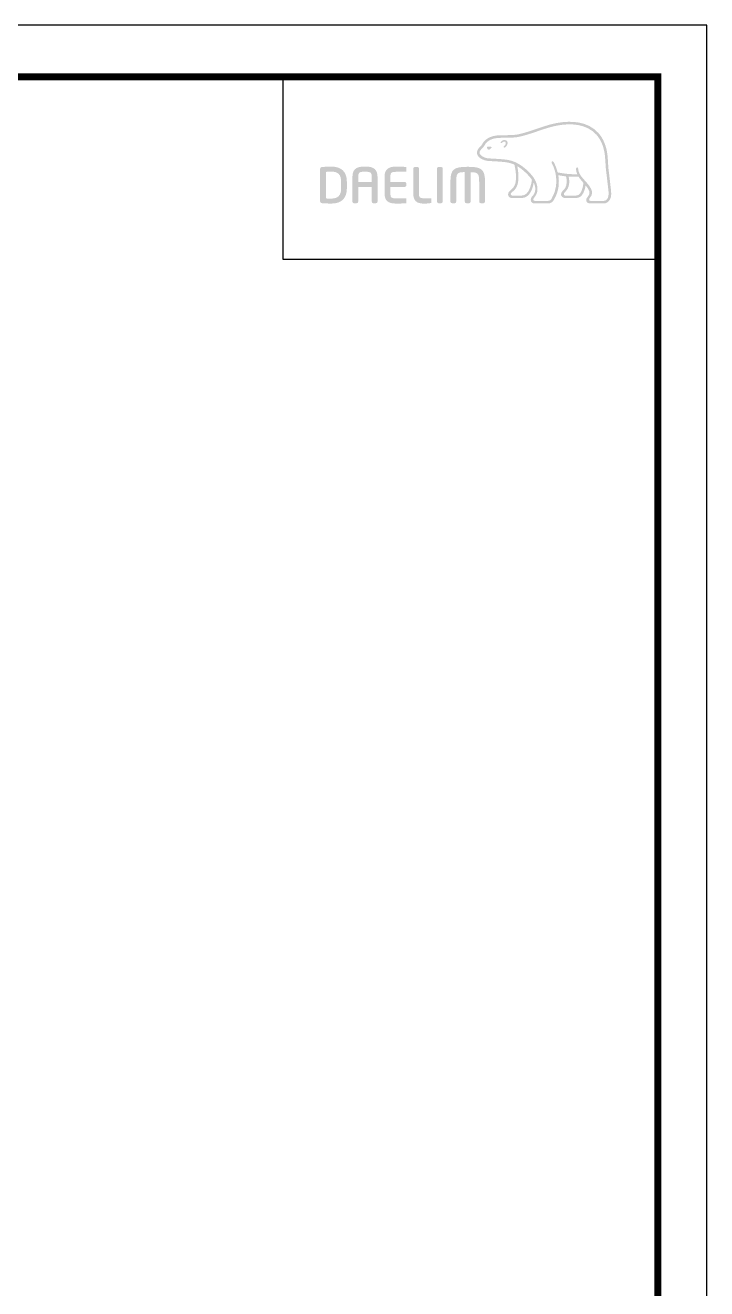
# Model space of a CAD drawing. Extents: x -514 to 953, y 124 to 1198.
# Drawn here: x 623 to 953, y 587 to 1198 of the extents above; entities that cross this region are included whole.
import ezdxf

# ---------------------------------------------------------------- set-up
doc = ezdxf.new("R2010")
doc.units = 0
doc.header["$LTSCALE"] = 50
doc.header["$MEASUREMENT"] = 0
doc.layers.get('0').update_dxf_attribs({"linetype": 'CONTINUOUS'})

msp = doc.modelspace()

# ---------------------------------------------------------------- hatches: boundary and pattern name
h = msp.add_hatch(color=5)
edge = h.paths.add_edge_path()
edge.add_spline(control_points=[(900.2, 1146.25), (894.93, 1152.16), (886.73, 1152.22), (880.76, 1151.23)], knot_values=[4, 4, 4, 4, 5, 5, 5, 5], degree=3, periodic=0)
edge.add_spline(control_points=[(880.76, 1151.23), (877.13, 1150.63), (873.62, 1149.43), (870.23, 1148.28)], knot_values=[5, 5, 5, 5, 6, 6, 6, 6], degree=3, periodic=0)
edge.add_spline(control_points=[(870.23, 1148.28), (867.41, 1147.31), (864.47, 1146.31), (861.53, 1145.67)], knot_values=[6, 6, 6, 6, 7, 7, 7, 7], degree=3, periodic=0)
edge.add_spline(control_points=[(861.53, 1145.67), (859.5, 1145.24), (856.93, 1145.23), (854.67, 1145.22)], knot_values=[7, 7, 7, 7, 8, 8, 8, 8], degree=3, periodic=0)
edge.add_spline(control_points=[(854.67, 1145.22), (854.67, 1145.22), (852.51, 1145.18), (852.51, 1145.18)], knot_values=[8.00001, 8.00001, 8.00001, 8.00001, 9, 9, 9, 9], degree=3, periodic=0)
edge.add_spline(control_points=[(852.51, 1145.18), (848.27, 1145.08), (845.37, 1143.61), (843.92, 1140.82)], knot_values=[9, 9, 9, 9, 10, 10, 10, 10], degree=3, periodic=0)
edge.add_spline(control_points=[(843.92, 1140.82), (843.92, 1140.82), (843.85, 1140.7), (843.85, 1140.7)], knot_values=[10.00001, 10.00001, 10.00001, 10.00001, 11, 11, 11, 11], degree=3, periodic=0)
edge.add_spline(control_points=[(843.85, 1140.7), (843.61, 1140.29), (843.3, 1139.94), (842.93, 1139.6)], knot_values=[11, 11, 11, 11, 12, 12, 12, 12], degree=3, periodic=0)
edge.add_spline(control_points=[(842.93, 1139.6), (842.54, 1139.21), (842.14, 1138.82), (841.87, 1138.32)], knot_values=[12, 12, 12, 12, 13, 13, 13, 13], degree=3, periodic=0)
edge.add_spline(control_points=[(841.87, 1138.32), (841.32, 1137.36), (841.27, 1136.4), (841.73, 1135.51)], knot_values=[13, 13, 13, 13, 14, 14, 14, 14], degree=3, periodic=0)
edge.add_spline(control_points=[(841.73, 1135.51), (842.64, 1133.81), (845.21, 1132.9), (846.74, 1132.78), (846.74, 1132.78), (849.02, 1132.64), (849.02, 1132.64)], knot_values=[14, 14, 14, 14, 15, 15, 15, 16, 16, 16, 16], degree=3, periodic=0)
edge.add_spline(control_points=[(849.02, 1132.64), (851.44, 1132.5), (854.47, 1132.33), (856.26, 1132)], knot_values=[16, 16, 16, 16, 17, 17, 17, 17], degree=3, periodic=0)
edge.add_spline(control_points=[(856.26, 1132), (857.4, 1131.8), (858.49, 1131.45), (859.51, 1130.99)], knot_values=[17, 17, 17, 17, 18, 18, 18, 18], degree=3, periodic=0)
edge.add_spline(control_points=[(859.51, 1130.99), (859.57, 1130.87), (860.47, 1127.56), (860.28, 1123.9)], knot_values=[18, 18, 18, 18, 19, 19, 19, 19], degree=3, periodic=0)
edge.add_spline(control_points=[(860.28, 1123.9), (860.12, 1120.57), (858.64, 1119.41), (857.6, 1118.56)], knot_values=[19, 19, 19, 19, 20, 20, 20, 20], degree=3, periodic=0)
edge.add_spline(control_points=[(857.6, 1118.56), (857.59, 1118.54), (856.56, 1117.75), (856.5, 1116.76)], knot_values=[20, 20, 20, 20, 21, 21, 21, 21], degree=3, periodic=0)
edge.add_spline(control_points=[(856.5, 1116.76), (856.44, 1116.23), (856.59, 1115.74), (856.91, 1115.41)], knot_values=[21, 21, 21, 21, 22, 22, 22, 22], degree=3, periodic=0)
edge.add_spline(control_points=[(856.91, 1115.41), (857.26, 1115.02), (857.78, 1114.84), (858.47, 1114.84), (858.47, 1114.84), (863.07, 1114.84), (863.07, 1114.84)], knot_values=[22, 22, 22, 22, 23, 23, 23, 24, 24, 24, 24], degree=3, periodic=0)
edge.add_spline(control_points=[(863.07, 1114.84), (866.85, 1114.84), (868.45, 1119.25), (868.85, 1122.33)], knot_values=[24, 24, 24, 24, 25, 25, 25, 25], degree=3, periodic=0)
edge.add_spline(control_points=[(868.85, 1122.33), (869.96, 1120.12), (869.94, 1117.63), (868.52, 1116.06)], knot_values=[25, 25, 25, 25, 26, 26, 26, 26], degree=3, periodic=0)
edge.add_spline(control_points=[(868.52, 1116.06), (868.52, 1116.06), (867.29, 1114.92), (867.43, 1113.82)], knot_values=[26.00001, 26.00001, 26.00001, 26.00001, 27, 27, 27, 27], degree=3, periodic=0)
edge.add_spline(control_points=[(867.43, 1113.82), (867.55, 1112.67), (868.5, 1112.21), (869.27, 1112.21), (869.27, 1112.21), (875.84, 1112.21), (875.84, 1112.21)], knot_values=[27, 27, 27, 27, 28, 28, 28, 29, 29, 29, 29], degree=3, periodic=0)
edge.add_spline(control_points=[(875.84, 1112.21), (877, 1112.21), (877.92, 1112.74), (878.53, 1113.74)], knot_values=[29, 29, 29, 29, 30, 30, 30, 30], degree=3, periodic=0)
edge.add_spline(control_points=[(878.53, 1113.74), (881.21, 1118.16), (881.34, 1122.51), (880.76, 1125.89)], knot_values=[30, 30, 30, 30, 31, 31, 31, 31], degree=3, periodic=0)
edge.add_spline(control_points=[(880.76, 1125.89), (881.56, 1125.73), (882.9, 1125.48), (884.53, 1125.31)], knot_values=[31, 31, 31, 31, 32, 32, 32, 32], degree=3, periodic=0)
edge.add_spline(control_points=[(884.53, 1125.31), (884.63, 1124.84), (884.81, 1123.81), (884.81, 1123.81)], knot_values=[32, 32, 32, 32, 33, 33, 33, 33], degree=3, periodic=0)
edge.add_spline(control_points=[(884.81, 1123.81), (884.85, 1123.42), (884.85, 1123.07), (884.85, 1122.74)], knot_values=[33, 33, 33, 33, 34, 34, 34, 34], degree=3, periodic=0)
edge.add_spline(control_points=[(884.85, 1122.74), (884.85, 1120.19), (883.72, 1119.09), (883.09, 1118.47)], knot_values=[34, 34, 34, 34, 35, 35, 35, 35], degree=3, periodic=0)
edge.add_spline(control_points=[(883.09, 1118.47), (883.07, 1118.47), (882.21, 1117.6), (882.11, 1116.86)], knot_values=[35, 35, 35, 35, 36, 36, 36, 36], degree=3, periodic=0)
edge.add_spline(control_points=[(882.11, 1116.86), (882.11, 1116.86), (881.93, 1116.1), (882.58, 1115.43)], knot_values=[36.00001, 36.00001, 36.00001, 36.00001, 37, 37, 37, 37], degree=3, periodic=0)
edge.add_spline(control_points=[(882.58, 1115.43), (882.95, 1115.05), (883.54, 1114.84), (884.31, 1114.84), (884.31, 1114.84), (889.4, 1114.84), (889.4, 1114.84)], knot_values=[37, 37, 37, 37, 38, 38, 38, 39, 39, 39, 39], degree=3, periodic=0)
edge.add_spline(control_points=[(889.4, 1114.84), (892.66, 1114.84), (893.66, 1118.87), (893.98, 1120.93)], knot_values=[39, 39, 39, 39, 40, 40, 40, 40], degree=3, periodic=0)
edge.add_spline(control_points=[(893.98, 1120.93), (894.56, 1120.2), (895.22, 1119.32), (895.62, 1118.47)], knot_values=[40, 40, 40, 40, 41, 41, 41, 41], degree=3, periodic=0)
edge.add_spline(control_points=[(895.62, 1118.47), (895.89, 1117.9), (895.93, 1117.26), (895.73, 1116.66)], knot_values=[41, 41, 41, 41, 42, 42, 42, 42], degree=3, periodic=0)
edge.add_spline(control_points=[(895.73, 1116.66), (895.39, 1115.58), (894.03, 1114.81), (894.31, 1113.51)], knot_values=[42, 42, 42, 42, 43, 43, 43, 43], degree=3, periodic=0)
edge.add_spline(control_points=[(894.31, 1113.51), (894.55, 1112.51), (895.38, 1112.21), (896.25, 1112.21), (896.25, 1112.21), (902.78, 1112.21), (902.78, 1112.21)], knot_values=[43, 43, 43, 43, 44, 44, 44, 45, 45, 45, 45], degree=3, periodic=0)
edge.add_spline(control_points=[(902.78, 1112.21), (902.83, 1112.21), (904.14, 1112.2), (905.19, 1113.31)], knot_values=[45, 45, 45, 45, 46, 46, 46, 46], degree=3, periodic=0)
edge.add_spline(control_points=[(905.19, 1113.31), (906.17, 1114.37), (906.55, 1115.94), (906.32, 1118.13)], knot_values=[46, 46, 46, 46, 47, 47, 47, 47], degree=3, periodic=0)
edge.add_spline(control_points=[(906.32, 1118.13), (906.32, 1118.13), (905.34, 1126.68), (905.34, 1126.68)], knot_values=[0, 0, 0, 0, 1, 1, 1, 1], degree=3, periodic=0)
edge.add_spline(control_points=[(905.34, 1126.68), (904.97, 1129.16), (904.92, 1130.5), (904.85, 1131.82), (904.85, 1131.82), (904.62, 1135.19), (904.62, 1135.19)], knot_values=[1, 1, 1, 1, 2, 2, 2, 3, 3, 3, 3], degree=3, periodic=0)
edge.add_spline(control_points=[(904.62, 1135.19), (904.12, 1139.8), (902.62, 1143.52), (900.2, 1146.25)], knot_values=[3, 3, 3, 3, 4, 4, 4, 4], degree=3, periodic=0)
edge = h.paths.add_edge_path(flags=16)
edge.add_spline(control_points=[(861.8, 1144.45), (864.82, 1145.1), (867.78, 1146.12), (870.64, 1147.09)], knot_values=[31, 31, 31, 31, 32, 32, 32, 32], degree=3, periodic=0)
edge.add_spline(control_points=[(870.64, 1147.09), (873.97, 1148.23), (877.44, 1149.41), (880.98, 1150.01)], knot_values=[32, 32, 32, 32, 33, 33, 33, 33], degree=3, periodic=0)
edge.add_spline(control_points=[(880.98, 1150.01), (886.63, 1150.94), (894.38, 1150.88), (899.24, 1145.42)], knot_values=[33, 33, 33, 33, 34, 34, 34, 34], degree=3, periodic=0)
edge.add_spline(control_points=[(899.24, 1145.42), (901.5, 1142.89), (902.89, 1139.4), (903.36, 1135.06), (903.36, 1135.06), (903.6, 1131.76), (903.6, 1131.76)], knot_values=[34, 34, 34, 34, 35, 35, 35, 36, 36, 36, 36], degree=3, periodic=0)
edge.add_spline(control_points=[(903.6, 1131.76), (903.66, 1130.42), (903.74, 1129.04), (904.09, 1126.51), (904.09, 1126.51), (905.07, 1117.99), (905.07, 1117.99)], knot_values=[36, 36, 36, 36, 37, 37, 37, 38, 38, 38, 38], degree=3, periodic=0)
edge.add_spline(control_points=[(905.07, 1117.99), (905.24, 1116.22), (904.96, 1114.95), (904.29, 1114.19)], knot_values=[38, 38, 38, 38, 39, 39, 39, 39], degree=3, periodic=0)
edge.add_spline(control_points=[(904.29, 1114.19), (903.64, 1113.47), (902.83, 1113.46), (902.78, 1113.46), (902.78, 1113.46), (896.36, 1113.46), (896.36, 1113.46)], knot_values=[0, 0, 0, 0, 1, 1, 1, 2, 2, 2, 2], degree=3, periodic=0)
edge.add_spline(control_points=[(896.36, 1113.46), (895.96, 1113.46), (895.66, 1113.63), (895.66, 1114.09)], knot_values=[2, 2, 2, 2, 3, 3, 3, 3], degree=3, periodic=0)
edge.add_spline(control_points=[(895.66, 1114.09), (895.66, 1114.76), (896.52, 1115.31), (896.84, 1116.18)], knot_values=[3, 3, 3, 3, 4, 4, 4, 4], degree=3, periodic=0)
edge.add_spline(control_points=[(896.84, 1116.18), (897.2, 1117.11), (897.16, 1118.12), (896.75, 1119.01)], knot_values=[4, 4, 4, 4, 5, 5, 5, 5], degree=3, periodic=0)
edge.add_spline(control_points=[(896.75, 1119.01), (895.98, 1120.62), (894.84, 1121.9), (893.75, 1123.13)], knot_values=[5, 5, 5, 5, 6, 6, 6, 6], degree=3, periodic=0)
edge.add_spline(control_points=[(893.75, 1123.13), (892.19, 1124.88), (890.52, 1126.56), (890.41, 1128.97)], knot_values=[6, 6, 6, 6, 7, 7, 7, 7], degree=3, periodic=0)
edge.add_spline(control_points=[(890.41, 1128.97), (890.38, 1129.31), (890.23, 1129.65), (889.88, 1129.64)], knot_values=[7, 7, 7, 7, 8, 8, 8, 8], degree=3, periodic=0)
edge.add_spline(control_points=[(889.88, 1129.64), (889.55, 1129.62), (889.31, 1129.31), (889.32, 1128.87)], knot_values=[8, 8, 8, 8, 9, 9, 9, 9], degree=3, periodic=0)
edge.add_spline(control_points=[(889.32, 1128.87), (889.4, 1127.95), (889.64, 1127.11), (889.95, 1126.36)], knot_values=[9, 9, 9, 9, 10, 10, 10, 10], degree=3, periodic=0)
edge.add_spline(control_points=[(889.95, 1126.36), (885.73, 1126.17), (881.48, 1127.01), (880.46, 1127.22)], knot_values=[10, 10, 10, 10, 11, 11, 11, 11], degree=3, periodic=0)
edge.add_spline(control_points=[(880.46, 1127.22), (879.72, 1130.25), (878.5, 1132.21), (878.49, 1132.25)], knot_values=[11, 11, 11, 11, 12, 12, 12, 12], degree=3, periodic=0)
edge.add_spline(control_points=[(878.49, 1132.25), (878.3, 1132.56), (877.97, 1132.66), (877.74, 1132.51)], knot_values=[12, 12, 12, 12, 13, 13, 13, 13], degree=3, periodic=0)
edge.add_spline(control_points=[(877.74, 1132.51), (877.49, 1132.36), (877.44, 1132), (877.62, 1131.71)], knot_values=[13, 13, 13, 13, 14, 14, 14, 14], degree=3, periodic=0)
edge.add_spline(control_points=[(877.62, 1131.71), (877.67, 1131.62), (882.7, 1123.07), (877.46, 1114.38)], knot_values=[14, 14, 14, 14, 15, 15, 15, 15], degree=3, periodic=0)
edge.add_spline(control_points=[(877.46, 1114.38), (877.08, 1113.75), (876.56, 1113.46), (875.84, 1113.46), (875.84, 1113.46), (869.31, 1113.46), (869.31, 1113.46)], knot_values=[15, 15, 15, 15, 16, 16, 16, 17, 17, 17, 17], degree=3, periodic=0)
edge.add_spline(control_points=[(869.31, 1113.46), (869.04, 1113.46), (868.64, 1113.65), (868.64, 1114.09)], knot_values=[17, 17, 17, 17, 18, 18, 18, 18], degree=3, periodic=0)
edge.add_spline(control_points=[(868.64, 1114.09), (868.64, 1114.55), (869.27, 1115.22), (869.27, 1115.22)], knot_values=[18, 18, 18, 18, 19, 19, 19, 19], degree=3, periodic=0)
edge.add_spline(control_points=[(869.27, 1115.22), (871.89, 1118.16), (870.57, 1122.73), (868.04, 1125.75)], knot_values=[19, 19, 19, 19, 20, 20, 20, 20], degree=3, periodic=0)
edge.add_spline(control_points=[(868.04, 1125.75), (865.58, 1128.67), (861.58, 1132.34), (856.47, 1133.25)], knot_values=[20, 20, 20, 20, 21, 21, 21, 21], degree=3, periodic=0)
edge.add_spline(control_points=[(856.47, 1133.25), (854.63, 1133.57), (851.55, 1133.75), (849.08, 1133.89), (849.08, 1133.89), (846.83, 1134.02), (846.83, 1134.02)], knot_values=[21, 21, 21, 21, 22, 22, 22, 23, 23, 23, 23], degree=3, periodic=0)
edge.add_spline(control_points=[(846.83, 1134.02), (845.58, 1134.12), (843.51, 1134.89), (842.85, 1136.09)], knot_values=[23, 23, 23, 23, 24, 24, 24, 24], degree=3, periodic=0)
edge.add_spline(control_points=[(842.85, 1136.09), (842.57, 1136.6), (842.61, 1137.12), (842.97, 1137.69)], knot_values=[24, 24, 24, 24, 25, 25, 25, 25], degree=3, periodic=0)
edge.add_spline(control_points=[(842.97, 1137.69), (843.18, 1138.06), (843.51, 1138.38), (843.84, 1138.71)], knot_values=[25, 25, 25, 25, 26, 26, 26, 26], degree=3, periodic=0)
edge.add_spline(control_points=[(843.84, 1138.71), (844.23, 1139.12), (844.62, 1139.53), (844.95, 1140.08)], knot_values=[26, 26, 26, 26, 27, 27, 27, 27], degree=3, periodic=0)
edge.add_spline(control_points=[(844.95, 1140.08), (844.95, 1140.08), (845.04, 1140.25), (845.04, 1140.25)], knot_values=[27.00001, 27.00001, 27.00001, 27.00001, 28, 28, 28, 28], degree=3, periodic=0)
edge.add_spline(control_points=[(845.04, 1140.25), (846.29, 1142.61), (848.78, 1143.84), (852.56, 1143.94)], knot_values=[28, 28, 28, 28, 29, 29, 29, 29], degree=3, periodic=0)
edge.add_spline(control_points=[(852.56, 1143.94), (852.56, 1143.94), (854.67, 1143.96), (854.67, 1143.96)], knot_values=[29.00001, 29.00001, 29.00001, 29.00001, 30, 30, 30, 30], degree=3, periodic=0)
edge.add_spline(control_points=[(854.67, 1143.96), (856.98, 1143.98), (859.63, 1143.99), (861.8, 1144.45)], knot_values=[30, 30, 30, 30, 31, 31, 31, 31], degree=3, periodic=0)
edge = h.paths.add_edge_path(flags=0)
edge.add_spline(control_points=[(855.58, 1142.69), (856.02, 1142.36), (856.3, 1141.87), (856.23, 1141.29)], knot_values=[8, 8, 8, 8, 9, 9, 9, 9], degree=3, periodic=0)
edge.add_spline(control_points=[(856.23, 1141.29), (856.14, 1140.45), (855.41, 1139.54), (854.87, 1139.27)], knot_values=[7, 7, 7, 7, 8, 8, 8, 8], degree=3, periodic=0)
edge.add_spline(control_points=[(854.87, 1139.27), (854.67, 1139.19), (854.43, 1139.24), (854.35, 1139.42)], knot_values=[6, 6, 6, 6, 7, 7, 7, 7], degree=3, periodic=0)
edge.add_spline(control_points=[(854.35, 1139.42), (854.26, 1139.61), (854.37, 1139.85), (854.56, 1139.96)], knot_values=[5, 5, 5, 5, 6, 6, 6, 6], degree=3, periodic=0)
edge.add_spline(control_points=[(854.56, 1139.96), (854.87, 1140.15), (855.33, 1140.75), (855.38, 1141.27)], knot_values=[4, 4, 4, 4, 5, 5, 5, 5], degree=3, periodic=0)
edge.add_spline(control_points=[(855.38, 1141.27), (855.41, 1141.59), (855.33, 1141.84), (855.07, 1142.02)], knot_values=[3, 3, 3, 3, 4, 4, 4, 4], degree=3, periodic=0)
edge.add_spline(control_points=[(855.07, 1142.02), (854.4, 1142.5), (853.61, 1141.56), (853.53, 1141.5)], knot_values=[2, 2, 2, 2, 3, 3, 3, 3], degree=3, periodic=0)
edge.add_spline(control_points=[(853.53, 1141.5), (853.39, 1141.34), (853.14, 1141.3), (853, 1141.43)], knot_values=[1, 1, 1, 1, 2, 2, 2, 2], degree=3, periodic=0)
edge.add_spline(control_points=[(853, 1141.43), (852.83, 1141.56), (852.86, 1141.82), (853, 1141.99)], knot_values=[0, 0, 0, 0, 1, 1, 1, 1], degree=3, periodic=0)
edge.add_spline(control_points=[(853, 1141.99), (853.42, 1142.44), (854.56, 1143.4), (855.58, 1142.69)], knot_values=[9, 9, 9, 9, 10, 10, 10, 10], degree=3, periodic=0)
edge = h.paths.add_edge_path(flags=16)
edge.add_spline(control_points=[(861.46, 1123.84), (861.58, 1126.49), (861.2, 1128.91), (860.91, 1130.25), (860.91, 1130.25), (865.01, 1127.9), (868.01, 1123.69)], knot_values=[5, 5, 5, 5, 6, 6, 6, 7, 7, 7, 7], degree=3, periodic=0)
edge.add_spline(control_points=[(868.01, 1123.69), (867.78, 1121.9), (866.78, 1116.02), (863.07, 1116.02), (863.07, 1116.02), (858.47, 1116.02), (858.47, 1116.02)], knot_values=[0, 0, 0, 0, 1, 1, 1, 2, 2, 2, 2], degree=3, periodic=0)
edge.add_spline(control_points=[(858.47, 1116.02), (858.12, 1116.02), (857.73, 1116.3), (857.73, 1116.74)], knot_values=[2, 2, 2, 2, 3, 3, 3, 3], degree=3, periodic=0)
edge.add_spline(control_points=[(857.73, 1116.74), (857.73, 1117.19), (858.3, 1117.63), (858.35, 1117.65)], knot_values=[3, 3, 3, 3, 4, 4, 4, 4], degree=3, periodic=0)
edge.add_spline(control_points=[(858.35, 1117.65), (859.51, 1118.57), (861.26, 1119.99), (861.46, 1123.84)], knot_values=[4, 4, 4, 4, 5, 5, 5, 5], degree=3, periodic=0)
edge = h.paths.add_edge_path(flags=0)
edge.add_spline(control_points=[(848.53, 1139.53), (848.53, 1139.53), (848.68, 1139.46), (848.46, 1139.21)], knot_values=[1.00001, 1.00001, 1.00001, 1.00001, 2, 2, 2, 2], degree=3, periodic=0)
edge.add_spline(control_points=[(848.46, 1139.21), (847.91, 1138.43), (847.35, 1138.26), (847.35, 1138.26)], knot_values=[2, 2, 2, 2, 2.99999, 2.99999, 2.99999, 2.99999], degree=3, periodic=0)
edge.add_spline(control_points=[(847.35, 1138.26), (847.35, 1138.26), (846.93, 1138.11), (846.69, 1138.39)], knot_values=[3.00001, 3.00001, 3.00001, 3.00001, 4, 4, 4, 4], degree=3, periodic=0)
edge.add_spline(control_points=[(846.69, 1138.39), (846.22, 1138.95), (846.2, 1139.26), (846.2, 1139.26), (846.2, 1139.26), (846.16, 1139.5), (846.39, 1139.55)], knot_values=[4, 4, 4, 4, 5, 5, 5, 6, 6, 6, 6], degree=3, periodic=0)
edge.add_spline(control_points=[(848.53, 1139.53), (847.35, 1139.99), (846.39, 1139.55), (846.39, 1139.55)], knot_values=[0.00001, 0.00001, 0.00001, 0.00001, 1, 1, 1, 1], degree=3, periodic=0)
edge = h.paths.add_edge_path(flags=16)
edge.add_spline(control_points=[(885.79, 1125.21), (887.23, 1125.1), (889.03, 1125.04), (890.58, 1125.13)], knot_values=[6, 6, 6, 6, 7, 7, 7, 7], degree=3, periodic=0)
edge.add_spline(control_points=[(890.58, 1125.13), (891.17, 1124.21), (892.15, 1123.04), (892.91, 1122.17)], knot_values=[7, 7, 7, 7, 8, 8, 8, 8], degree=3, periodic=0)
edge.add_spline(control_points=[(892.91, 1122.17), (892.89, 1122.1), (892.49, 1116.02), (889.4, 1116.02)], knot_values=[9, 9, 9, 9, 10, 10, 10, 10], degree=3, periodic=0)
edge.add_spline(control_points=[(889.4, 1116.02), (889.4, 1116.02), (884.16, 1116.02), (884.16, 1116.02)], knot_values=[0, 0, 0, 0, 1, 1, 1, 1], degree=3, periodic=0)
edge.add_spline(control_points=[(884.16, 1116.02), (883.75, 1116.02), (883.44, 1116.34), (883.44, 1116.74)], knot_values=[1, 1, 1, 1, 2, 2, 2, 2], degree=3, periodic=0)
edge.add_spline(control_points=[(883.44, 1116.74), (883.44, 1117.13), (883.88, 1117.61), (883.91, 1117.63)], knot_values=[2, 2, 2, 2, 3, 3, 3, 3], degree=3, periodic=0)
edge.add_spline(control_points=[(883.91, 1117.63), (884.99, 1118.67), (886.07, 1120.08), (886.07, 1122.72)], knot_values=[3, 3, 3, 3, 4, 4, 4, 4], degree=3, periodic=0)
edge.add_spline(control_points=[(886.07, 1122.72), (886.07, 1123.1), (886.05, 1123.51), (885.99, 1123.94)], knot_values=[4, 4, 4, 4, 5, 5, 5, 5], degree=3, periodic=0)
edge.add_spline(control_points=[(885.99, 1123.94), (885.99, 1123.94), (885.86, 1124.7), (885.79, 1125.21)], knot_values=[5.00001, 5.00001, 5.00001, 5.00001, 6, 6, 6, 6], degree=3, periodic=0)
h = msp.add_hatch(color=5)
edge = h.paths.add_edge_path()
edge.add_spline(control_points=[(778.49, 1122.63), (778.49, 1127.46), (775.91, 1130.02), (771.04, 1130.02)], knot_values=[7, 7, 7, 7, 8, 8, 8, 8], degree=3, periodic=0)
edge.add_spline(control_points=[(771.04, 1130.02), (769.26, 1130.02), (767, 1129.91), (766.26, 1129.79)], knot_values=[0, 0, 0, 0, 1, 1, 1, 1], degree=3, periodic=0)
edge.add_spline(control_points=[(766.26, 1129.79), (765.8, 1129.71), (765.5, 1129.37), (765.5, 1128.91), (765.5, 1128.91), (765.5, 1113.28), (765.5, 1113.28)], knot_values=[1, 1, 1, 1, 2, 2, 2, 3, 3, 3, 3], degree=3, periodic=0)
edge.add_spline(control_points=[(765.5, 1113.28), (765.5, 1112.79), (765.8, 1112.47), (766.29, 1112.36)], knot_values=[3, 3, 3, 3, 4, 4, 4, 4], degree=3, periodic=0)
edge.add_spline(control_points=[(766.29, 1112.36), (767, 1112.27), (769.24, 1112.15), (771.04, 1112.15)], knot_values=[4, 4, 4, 4, 5, 5, 5, 5], degree=3, periodic=0)
edge.add_spline(control_points=[(771.04, 1112.15), (775.91, 1112.15), (778.49, 1114.71), (778.49, 1119.55), (778.49, 1119.55), (778.49, 1122.63), (778.49, 1122.63)], knot_values=[5, 5, 5, 5, 6, 6, 6, 7, 7, 7, 7], degree=3, periodic=0)
edge = h.paths.add_edge_path(flags=16)
edge.add_spline(control_points=[(771.03, 1127.61), (774.27, 1127.61), (775.72, 1126.06), (775.72, 1122.63), (775.72, 1122.63), (775.72, 1121.86), (775.72, 1121.09)], knot_values=[4, 4, 4, 4, 5, 5, 5, 5.5, 5.5, 5.5, 5.5], degree=3, periodic=0)
edge.add_spline(control_points=[(775.72, 1121.09), (775.72, 1120.32), (775.72, 1119.55), (775.72, 1119.55)], knot_values=[5.5, 5.5, 5.5, 5.5, 6, 6, 6, 6], degree=3, periodic=0)
edge.add_spline(control_points=[(775.72, 1119.55), (775.72, 1116.19), (774.18, 1114.56), (771.04, 1114.56)], knot_values=[0, 0, 0, 0, 1, 1, 1, 1], degree=3, periodic=0)
edge.add_spline(control_points=[(771.04, 1114.56), (771.04, 1114.56), (768.88, 1114.59), (768.32, 1114.62), (768.32, 1114.62), (768.32, 1127.47), (768.32, 1127.47)], knot_values=[1.00001, 1.00001, 1.00001, 1.00001, 2, 2, 2, 3, 3, 3, 3], degree=3, periodic=0)
edge.add_spline(control_points=[(768.32, 1127.47), (769.45, 1127.59), (771.03, 1127.61), (771.03, 1127.61)], knot_values=[3, 3, 3, 3, 4, 4, 4, 4], degree=3, periodic=0)
h = msp.add_hatch(color=5)
edge = h.paths.add_edge_path()
edge.add_spline(control_points=[(793.32, 1124.98), (793.32, 1128.46), (791.64, 1130.02), (787.91, 1130.02)], knot_values=[13, 13, 13, 13, 14, 14, 14, 14], degree=3, periodic=0)
edge.add_spline(control_points=[(787.91, 1130.02), (787.91, 1130.02), (786.55, 1130.02), (786.55, 1130.02)], knot_values=[0.00001, 0.00001, 0.00001, 0.00001, 1, 1, 1, 1], degree=3, periodic=0)
edge.add_spline(control_points=[(786.55, 1130.02), (782.82, 1130.02), (781.17, 1128.46), (781.17, 1124.98), (781.17, 1124.98), (781.17, 1113.07), (781.17, 1113.07)], knot_values=[1, 1, 1, 1, 2, 2, 2, 3, 3, 3, 3], degree=3, periodic=0)
edge.add_spline(control_points=[(781.17, 1113.07), (781.17, 1112.65), (781.49, 1112.31), (781.92, 1112.31)], knot_values=[3, 3, 3, 3, 4, 4, 4, 4], degree=3, periodic=0)
edge.add_spline(control_points=[(781.92, 1112.31), (781.92, 1112.31), (783.22, 1112.31), (783.22, 1112.31)], knot_values=[4.00001, 4.00001, 4.00001, 4.00001, 5, 5, 5, 5], degree=3, periodic=0)
edge.add_spline(control_points=[(783.22, 1112.31), (783.65, 1112.31), (783.96, 1112.72), (783.96, 1113.07), (783.96, 1113.07), (783.96, 1114.79), (783.96, 1116.53)], knot_values=[5, 5, 5, 5, 6, 6, 6, 6.5, 6.5, 6.5, 6.5], degree=3, periodic=0)
edge.add_spline(control_points=[(783.96, 1116.53), (783.96, 1118.28), (783.96, 1120.07), (783.96, 1120.21), (783.96, 1120.21), (790.53, 1120.21), (790.53, 1120.21)], knot_values=[6.5, 6.5, 6.5, 6.5, 7, 7, 7, 8, 8, 8, 8], degree=3, periodic=0)
edge.add_spline(control_points=[(790.53, 1120.21), (790.53, 1119.93), (790.53, 1113.07), (790.53, 1113.07)], knot_values=[8, 8, 8, 8, 9, 9, 9, 9], degree=3, periodic=0)
edge.add_spline(control_points=[(790.53, 1113.07), (790.53, 1112.64), (790.87, 1112.31), (791.27, 1112.31)], knot_values=[9, 9, 9, 9, 10, 10, 10, 10], degree=3, periodic=0)
edge.add_spline(control_points=[(791.27, 1112.31), (791.27, 1112.31), (792.57, 1112.31), (792.57, 1112.31)], knot_values=[10.00001, 10.00001, 10.00001, 10.00001, 11, 11, 11, 11], degree=3, periodic=0)
edge.add_spline(control_points=[(792.57, 1112.31), (793.01, 1112.31), (793.32, 1112.73), (793.32, 1113.07), (793.32, 1113.07), (793.32, 1124.98), (793.32, 1124.98)], knot_values=[11, 11, 11, 11, 12, 12, 12, 13, 13, 13, 13], degree=3, periodic=0)
edge = h.paths.add_edge_path(flags=16)
edge.add_spline(control_points=[(783.96, 1124.98), (783.96, 1127.19), (784.59, 1127.55), (786.55, 1127.55)], knot_values=[2, 2, 2, 2, 3, 3, 3, 3], degree=3, periodic=0)
edge.add_spline(control_points=[(786.55, 1127.55), (786.55, 1127.55), (787.91, 1127.55), (787.91, 1127.55)], knot_values=[3.00001, 3.00001, 3.00001, 3.00001, 4, 4, 4, 4], degree=3, periodic=0)
edge.add_spline(control_points=[(787.91, 1127.55), (789.88, 1127.55), (790.53, 1127.19), (790.53, 1124.98)], knot_values=[4, 4, 4, 4, 5, 5, 5, 5], degree=3, periodic=0)
edge.add_spline(control_points=[(790.53, 1124.98), (790.53, 1124.98), (790.53, 1122.87), (790.53, 1122.66)], knot_values=[5.00001, 5.00001, 5.00001, 5.00001, 6, 6, 6, 6], degree=3, periodic=0)
edge.add_spline(control_points=[(790.53, 1122.66), (790.53, 1122.66), (783.96, 1122.66), (783.96, 1122.66)], knot_values=[0, 0, 0, 0, 1, 1, 1, 1], degree=3, periodic=0)
edge.add_spline(control_points=[(783.96, 1122.66), (783.96, 1122.87), (783.96, 1124.98), (783.96, 1124.98)], knot_values=[1, 1, 1, 1, 2, 2, 2, 2], degree=3, periodic=0)
h = msp.add_hatch(color=5)
edge = h.paths.add_edge_path()
edge.add_spline(control_points=[(799.57, 1122.63), (799.57, 1122.86), (799.57, 1125.46), (799.57, 1125.46)], knot_values=[14, 14, 14, 14, 15, 15, 15, 15], degree=3, periodic=0)
edge.add_spline(control_points=[(799.57, 1125.46), (799.57, 1126.79), (799.57, 1127.51), (802.15, 1127.51), (802.15, 1127.51), (803.43, 1127.51), (804.71, 1127.5)], knot_values=[15, 15, 15, 15, 16, 16, 16, 16.5, 16.5, 16.5, 16.5], degree=3, periodic=0)
edge.add_spline(control_points=[(804.71, 1127.5), (806, 1127.5), (807.28, 1127.5), (807.28, 1127.5), (807.28, 1127.5), (807.28, 1128.08), (807.28, 1128.66)], knot_values=[16.5, 16.5, 16.5, 16.5, 17, 17, 17, 17.5, 17.5, 17.5, 17.5], degree=3, periodic=0)
edge.add_spline(control_points=[(807.28, 1128.66), (807.28, 1129.24), (807.28, 1129.83), (807.28, 1129.83)], knot_values=[17.5, 17.5, 17.5, 17.5, 18, 18, 18, 18], degree=3, periodic=0)
edge.add_spline(control_points=[(807.28, 1129.83), (807.28, 1129.83), (806.76, 1129.88), (806.76, 1129.88)], knot_values=[18.00001, 18.00001, 18.00001, 18.00001, 19, 19, 19, 19], degree=3, periodic=0)
edge.add_spline(control_points=[(806.76, 1129.88), (805.72, 1129.96), (803.42, 1130.02), (802.12, 1130.02)], knot_values=[19, 19, 19, 19, 20, 20, 20, 20], degree=3, periodic=0)
edge.add_spline(control_points=[(802.12, 1130.02), (798.5, 1130.02), (796.76, 1128.54), (796.76, 1125.46)], knot_values=[20, 20, 20, 20, 21, 21, 21, 21], degree=3, periodic=0)
edge.add_spline(control_points=[(796.76, 1125.46), (796.76, 1125.46), (796.76, 1116.7), (796.76, 1116.7)], knot_values=[0, 0, 0, 0, 1, 1, 1, 1], degree=3, periodic=0)
edge.add_spline(control_points=[(796.76, 1116.7), (796.76, 1113.64), (798.5, 1112.15), (802.12, 1112.15)], knot_values=[1, 1, 1, 1, 2, 2, 2, 2], degree=3, periodic=0)
edge.add_spline(control_points=[(802.12, 1112.15), (803.72, 1112.15), (805.88, 1112.18), (806.76, 1112.27)], knot_values=[2, 2, 2, 2, 3, 3, 3, 3], degree=3, periodic=0)
edge.add_spline(control_points=[(806.76, 1112.27), (806.76, 1112.27), (807.16, 1112.3), (807.16, 1112.3)], knot_values=[3.00001, 3.00001, 3.00001, 3.00001, 3.99999, 3.99999, 3.99999, 3.99999], degree=3, periodic=0)
edge.add_spline(control_points=[(807.16, 1112.3), (807.16, 1112.3), (807.16, 1112.3), (807.16, 1112.3), (807.16, 1112.3), (807.28, 1112.31), (807.28, 1112.31)], knot_values=[3.99999, 3.99999, 3.99999, 3.99999, 4, 4, 4, 4.99999, 4.99999, 4.99999, 4.99999], degree=3, periodic=0)
edge.add_spline(control_points=[(807.28, 1112.31), (807.28, 1112.31), (807.28, 1112.31), (807.28, 1112.31), (807.28, 1112.31), (807.28, 1112.9), (807.28, 1113.49)], knot_values=[4.99999, 4.99999, 4.99999, 4.99999, 5.25, 5.25, 5.25, 5.5, 5.5, 5.5, 5.5], degree=3, periodic=0)
edge.add_spline(control_points=[(807.28, 1113.49), (807.28, 1114.08), (807.28, 1114.66), (807.28, 1114.66), (807.28, 1114.66), (802.15, 1114.66), (802.15, 1114.66)], knot_values=[5.5, 5.5, 5.5, 5.5, 6, 6, 6, 7, 7, 7, 7], degree=3, periodic=0)
edge.add_spline(control_points=[(802.15, 1114.66), (799.57, 1114.66), (799.57, 1115.38), (799.57, 1116.7), (799.57, 1116.7), (799.57, 1119.96), (799.57, 1120.22)], knot_values=[7, 7, 7, 7, 8, 8, 8, 9, 9, 9, 9], degree=3, periodic=0)
edge.add_spline(control_points=[(799.57, 1120.22), (799.82, 1120.22), (806.5, 1120.22), (806.5, 1120.22)], knot_values=[9, 9, 9, 9, 10, 10, 10, 10], degree=3, periodic=0)
edge.add_spline(control_points=[(806.5, 1120.22), (806.91, 1120.22), (807.28, 1120.54), (807.28, 1120.97)], knot_values=[10, 10, 10, 10, 11, 11, 11, 11], degree=3, periodic=0)
edge.add_spline(control_points=[(807.28, 1120.97), (807.28, 1120.97), (807.28, 1121.84), (807.28, 1121.84)], knot_values=[11.00001, 11.00001, 11.00001, 11.00001, 12, 12, 12, 12], degree=3, periodic=0)
edge.add_spline(control_points=[(807.28, 1121.84), (807.28, 1122.28), (806.91, 1122.63), (806.5, 1122.63), (806.5, 1122.63), (799.82, 1122.63), (799.57, 1122.63)], knot_values=[12, 12, 12, 12, 13, 13, 13, 14, 14, 14, 14], degree=3, periodic=0)
h = msp.add_hatch(color=5)
edge = h.paths.add_edge_path()
edge.add_spline(control_points=[(815.82, 1114.66), (813.42, 1114.66), (813.42, 1115.57), (813.42, 1116.45), (813.42, 1116.45), (813.42, 1129.08), (813.42, 1129.08)], knot_values=[9, 9, 9, 9, 10, 10, 10, 11, 11, 11, 11], degree=3, periodic=0)
edge.add_spline(control_points=[(813.42, 1129.08), (813.42, 1129.5), (813.06, 1129.87), (812.63, 1129.87)], knot_values=[11, 11, 11, 11, 12, 12, 12, 12], degree=3, periodic=0)
edge.add_spline(control_points=[(812.63, 1129.87), (812.63, 1129.87), (811.44, 1129.87), (811.44, 1129.87)], knot_values=[12.00001, 12.00001, 12.00001, 12.00001, 12.99999, 12.99999, 12.99999, 12.99999], degree=3, periodic=0)
edge.add_spline(control_points=[(811.44, 1129.87), (811, 1129.87), (810.62, 1129.5), (810.62, 1129.08), (810.62, 1129.08), (810.62, 1116.7), (810.62, 1116.7)], knot_values=[0, 0, 0, 0, 1, 1, 1, 2, 2, 2, 2], degree=3, periodic=0)
edge.add_spline(control_points=[(810.62, 1116.7), (810.62, 1112.66), (813.4, 1112.15), (815.79, 1112.15)], knot_values=[2, 2, 2, 2, 3, 3, 3, 3], degree=3, periodic=0)
edge.add_spline(control_points=[(815.79, 1112.15), (817.55, 1112.15), (817.98, 1112.23), (818.52, 1112.31)], knot_values=[3, 3, 3, 3, 4, 4, 4, 4], degree=3, periodic=0)
edge.add_spline(control_points=[(818.52, 1112.31), (818.52, 1112.31), (818.83, 1112.35), (818.83, 1112.35)], knot_values=[4.00001, 4.00001, 4.00001, 4.00001, 4.99999, 4.99999, 4.99999, 4.99999], degree=3, periodic=0)
edge.add_spline(control_points=[(818.83, 1112.35), (818.83, 1112.35), (818.83, 1112.35), (818.83, 1112.35), (818.83, 1112.35), (819.22, 1112.42), (819.22, 1112.42)], knot_values=[4.99999, 4.99999, 4.99999, 4.99999, 5.499995, 5.499995, 5.499995, 5.99999, 5.99999, 5.99999, 5.99999], degree=3, periodic=0)
edge.add_spline(control_points=[(819.22, 1112.42), (819.22, 1112.42), (819.22, 1112.42), (819.22, 1112.42), (819.22, 1112.42), (819.36, 1112.44), (819.36, 1112.44)], knot_values=[5.99999, 5.99999, 5.99999, 5.99999, 6.499995, 6.499995, 6.499995, 6.99999, 6.99999, 6.99999, 6.99999], degree=3, periodic=0)
edge.add_spline(control_points=[(819.36, 1112.44), (819.36, 1112.44), (819.36, 1112.44), (819.36, 1112.44), (819.36, 1112.44), (819.36, 1113), (819.36, 1113.55)], knot_values=[6.99999, 6.99999, 6.99999, 6.99999, 7.25, 7.25, 7.25, 7.5, 7.5, 7.5, 7.5], degree=3, periodic=0)
edge.add_spline(control_points=[(819.36, 1113.55), (819.36, 1114.11), (819.36, 1114.66), (819.36, 1114.66), (819.36, 1114.66), (815.82, 1114.66), (815.82, 1114.66)], knot_values=[7.5, 7.5, 7.5, 7.5, 8, 8, 8, 9, 9, 9, 9], degree=3, periodic=0)
h = msp.add_hatch(color=5)
edge = h.paths.add_edge_path()
edge.add_spline(control_points=[(824.16, 1112.31), (824.61, 1112.31), (824.89, 1112.72), (824.89, 1113.07), (824.89, 1113.07), (824.89, 1129.1), (824.89, 1129.1)], knot_values=[4, 4, 4, 4, 5, 5, 5, 6, 6, 6, 6], degree=3, periodic=0)
edge.add_spline(control_points=[(824.89, 1129.1), (824.89, 1129.52), (824.57, 1129.87), (824.16, 1129.87)], knot_values=[6, 6, 6, 6, 7, 7, 7, 7], degree=3, periodic=0)
edge.add_spline(control_points=[(824.16, 1129.87), (824.16, 1129.87), (822.85, 1129.87), (822.85, 1129.87)], knot_values=[7.00001, 7.00001, 7.00001, 7.00001, 7.99999, 7.99999, 7.99999, 7.99999], degree=3, periodic=0)
edge.add_spline(control_points=[(822.85, 1129.87), (822.38, 1129.87), (822.1, 1129.48), (822.1, 1129.1), (822.1, 1129.1), (822.1, 1113.07), (822.1, 1113.07)], knot_values=[0, 0, 0, 0, 1, 1, 1, 2, 2, 2, 2], degree=3, periodic=0)
edge.add_spline(control_points=[(822.1, 1113.07), (822.1, 1112.64), (822.45, 1112.31), (822.85, 1112.31)], knot_values=[2, 2, 2, 2, 3, 3, 3, 3], degree=3, periodic=0)
edge.add_spline(control_points=[(822.85, 1112.31), (822.85, 1112.31), (824.16, 1112.31), (824.16, 1112.31)], knot_values=[3.00001, 3.00001, 3.00001, 3.00001, 4, 4, 4, 4], degree=3, periodic=0)
h = msp.add_hatch(color=5)
edge = h.paths.add_edge_path()
edge.add_spline(control_points=[(831.39, 1122.71), (831.39, 1126.93), (831.97, 1127.34), (835.55, 1127.36)], knot_values=[5, 5, 5, 5, 6, 6, 6, 6], degree=3, periodic=0)
edge.add_spline(control_points=[(835.55, 1127.36), (835.55, 1127.11), (835.55, 1113.07), (835.55, 1113.07)], knot_values=[6, 6, 6, 6, 7, 7, 7, 7], degree=3, periodic=0)
edge.add_spline(control_points=[(835.55, 1113.07), (835.55, 1112.63), (835.88, 1112.31), (836.3, 1112.31)], knot_values=[7, 7, 7, 7, 8, 8, 8, 8], degree=3, periodic=0)
edge.add_spline(control_points=[(836.3, 1112.31), (836.3, 1112.31), (837.59, 1112.31), (837.59, 1112.31)], knot_values=[8.00001, 8.00001, 8.00001, 8.00001, 9, 9, 9, 9], degree=3, periodic=0)
edge.add_spline(control_points=[(837.59, 1112.31), (838.07, 1112.31), (838.35, 1112.72), (838.35, 1113.07), (838.35, 1113.07), (838.35, 1127.05), (838.35, 1127.33)], knot_values=[9, 9, 9, 9, 10, 10, 10, 11, 11, 11, 11], degree=3, periodic=0)
edge.add_spline(control_points=[(838.35, 1127.33), (840.02, 1127.32), (841.09, 1127.15), (841.68, 1126.56)], knot_values=[11, 11, 11, 11, 12, 12, 12, 12], degree=3, periodic=0)
edge.add_spline(control_points=[(841.68, 1126.56), (842.38, 1125.89), (842.49, 1124.63), (842.49, 1122.71), (842.49, 1122.71), (842.49, 1113.07), (842.49, 1113.07)], knot_values=[12, 12, 12, 12, 13, 13, 13, 14, 14, 14, 14], degree=3, periodic=0)
edge.add_spline(control_points=[(842.49, 1113.07), (842.49, 1112.65), (842.83, 1112.31), (843.24, 1112.31)], knot_values=[14, 14, 14, 14, 15, 15, 15, 15], degree=3, periodic=0)
edge.add_spline(control_points=[(843.24, 1112.31), (843.24, 1112.31), (844.56, 1112.31), (844.56, 1112.31)], knot_values=[15.00001, 15.00001, 15.00001, 15.00001, 16, 16, 16, 16], degree=3, periodic=0)
edge.add_spline(control_points=[(844.56, 1112.31), (844.99, 1112.31), (845.31, 1112.73), (845.31, 1113.07), (845.31, 1113.07), (845.31, 1122.93), (845.31, 1122.93)], knot_values=[16, 16, 16, 16, 17, 17, 17, 18, 18, 18, 18], degree=3, periodic=0)
edge.add_spline(control_points=[(845.31, 1122.93), (845.31, 1128.92), (843.32, 1129.93), (836.95, 1129.93)], knot_values=[18, 18, 18, 18, 19, 19, 19, 19], degree=3, periodic=0)
edge.add_spline(control_points=[(836.95, 1129.93), (830.57, 1129.93), (828.58, 1128.92), (828.58, 1122.93)], knot_values=[19, 19, 19, 19, 20, 20, 20, 20], degree=3, periodic=0)
edge.add_spline(control_points=[(828.58, 1122.93), (828.58, 1122.93), (828.58, 1113.07), (828.58, 1113.07)], knot_values=[0, 0, 0, 0, 1, 1, 1, 1], degree=3, periodic=0)
edge.add_spline(control_points=[(828.58, 1113.07), (828.58, 1112.64), (828.92, 1112.31), (829.35, 1112.31)], knot_values=[1, 1, 1, 1, 2, 2, 2, 2], degree=3, periodic=0)
edge.add_spline(control_points=[(829.35, 1112.31), (829.35, 1112.31), (830.65, 1112.31), (830.65, 1112.31)], knot_values=[2.00001, 2.00001, 2.00001, 2.00001, 3, 3, 3, 3], degree=3, periodic=0)
edge.add_spline(control_points=[(830.65, 1112.31), (831.12, 1112.31), (831.39, 1112.72), (831.39, 1113.07), (831.39, 1113.07), (831.39, 1122.71), (831.39, 1122.71)], knot_values=[3, 3, 3, 3, 4, 4, 4, 5, 5, 5, 5], degree=3, periodic=0)

# ---------------------------------------------------------------- linework, layer by layer
at = {"color": 5, "ltscale": 0.5}
msp.add_line((747.6, 1085.13), (747.6, 1173.43), dxfattribs=at)
at = {"color": 5, "ltscale": 40}
msp.add_line((928.85, 1085.13), (747.6, 1085.13), dxfattribs=at)
at = {"ltscale": 0.5}
msp.add_lwpolyline([(-514.33, 123.55), (952.59, 123.55), (952.59, 1198.39), (-514.33, 1198.39)], close=True, dxfattribs=at)
at = {"color": 5, "linetype": 'ByBlock', "lineweight": 200, "const_width": 3.38}
msp.add_lwpolyline([(-490.75, 169.57), (928.85, 169.57), (928.85, 1173.43), (-490.75, 1173.43)], close=True, dxfattribs=at)

doc.saveas('drawing.dxf')
